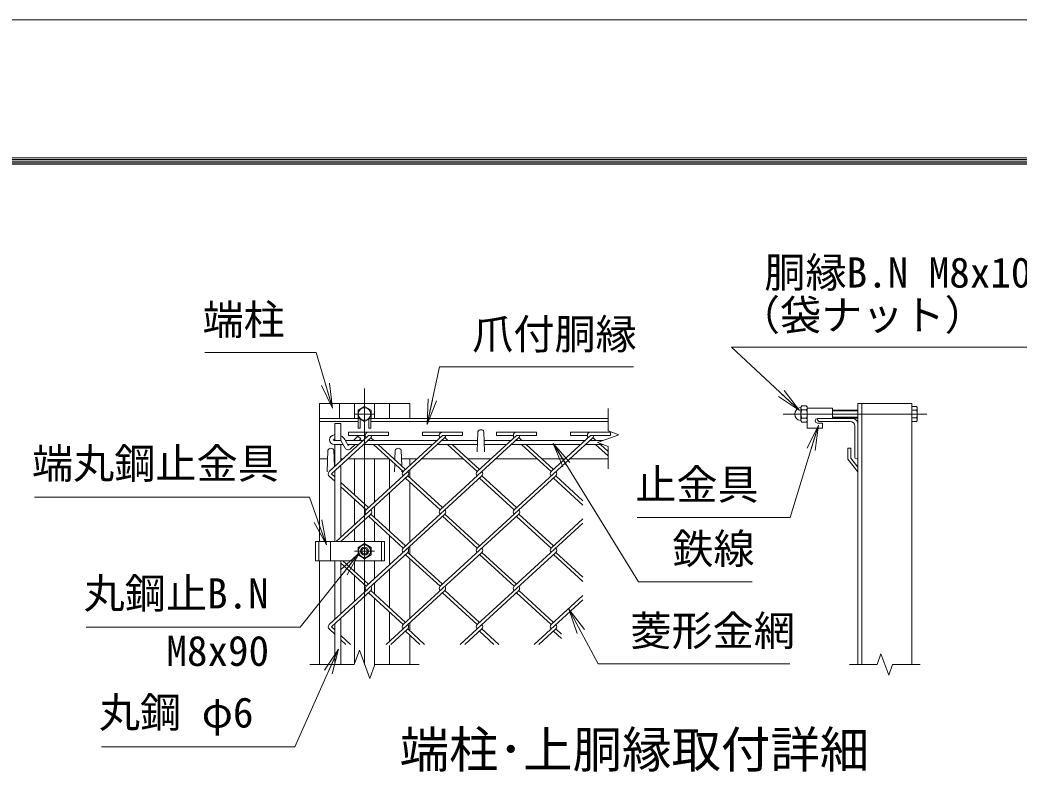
# Model space of a CAD drawing. Units: millimetres, scale not verified. Extents: x -10500 to 10500, y -7425 to 7425.
# Drawn here: x -157 to 3823, y 4368 to 7425 of the extents above; entities that cross this region are included whole.
import ezdxf
from ezdxf.enums import TextEntityAlignment as Align

# ---------------------------------------------------------------- set-up
doc = ezdxf.new("R2010")
doc.units = ezdxf.units.MM
doc.header["$LTSCALE"] = 50
doc.linetypes.add('DASHED', pattern=[7.5, 6, -1.5])
doc.linetypes.add('USER1', pattern=[50.8, 31.75, -6.35, 6.35, -6.35])
for name, color, linetype, lineweight in [('0-0_D-STR3', 3, 'Continuous', 13), ('0-1_D-STR1', 1, 'Continuous', 18), ('0-2_D-BMK', 2, 'USER1', 13), ('0-4_D-STR-TXT', 7, 'Continuous', 9), ('0-5_D-STR2', 7, 'Continuous', 9), ('0-6_D-STR-DIM', 7, 'Continuous', 9), ('0-7_0', 7, 'Continuous', 9), ('0-B_D-TTL', 7, 'Continuous', 9)]:
    doc.layers.add(name, color=color, linetype=linetype, lineweight=lineweight)
doc.layers.add('0-3_D-TTL-TXT', color=7, linetype='Continuous')
doc.styles.add('ＭＳ ゴシック', font='')
doc.styles.get('ＭＳ ゴシック').set_extended_font_data('MS Gothic')

# ---------------------------------------------------------------- blocks, each defined once
blk = doc.blocks.new('_Open')
at = {"layer": '0-7_0'}
blk.add_line((-50, 8.33), (0, 0), dxfattribs=at)
blk.add_lwpolyline([(-50, -8.33), (0, 0), (-50, 0)], dxfattribs=at)

msp = doc.modelspace()

# ---------------------------------------------------------------- linework, layer by layer
at = {"layer": '0-0_D-STR3'}
for p, q in [((2953.58, 5879.45), (2953.58, 5830.07)), ((2953.58, 5879.45), (2953.58, 5830.07)), ((2975.58, 5886.92), (2957.58, 5886.92)), ((2957.58, 5870.72), (2975.58, 5870.72)), ((2979.58, 5879.45), (2979.58, 5830.07)), ((2979.58, 5879.45), (2979.58, 5830.07)), ((2979.58, 5878.52), (3079.58, 5878.52)), ((2979.58, 5878.52), (2979.58, 5798.52)), ((3079.58, 5878.52), (3079.58, 5836.52)), ((3180.58, 5870.52), (3079.58, 5870.52)), ((3180.58, 5867.52), (3079.58, 5867.52)), ((3396.58, 5884.54), (3415, 5884.54)), ((3396.58, 5884.54), (3396.58, 5824.5)), ((3396.58, 5869.53), (3415, 5869.53)), ((3417.78, 5879.72), (3415, 5884.54)), ((3417.78, 5879.72), (3417.78, 5829.32)), ((1096.94, 5816.52), (1096.94, 5749)), ((1096.94, 5816.52), (1120.94, 5816.52)), ((1120.94, 5816.52), (1120.94, 5749)), ((1190.5, 5838.93), (1190.5, 5798.52)), ((1198.5, 5834.31), (1198.5, 5798.52)), ((1232.5, 5834.31), (1232.5, 5798.52)), ((1240.5, 5838.93), (1240.5, 5798.52)), ((2957.58, 5838.32), (2975.58, 5838.32)), ((2975.58, 5822.12), (2957.58, 5822.12)), ((3020.58, 5836.52), (3079.58, 5836.52)), ((3020.58, 5818.52), (3039.58, 5818.52)), ((3039.58, 5818.52), (3039.58, 5798.52)), ((3180.58, 5841.52), (3079.58, 5841.52)), ((3180.58, 5838.52), (3079.58, 5838.52)), ((3396.58, 5839.51), (3415, 5839.51)), ((3396.58, 5824.5), (3415, 5824.5)), ((3417.78, 5829.32), (3415, 5824.5)), ((1190.5, 5798.52), (1198.5, 5798.52)), ((1232.5, 5798.52), (1240.5, 5798.52)), ((2979.58, 5798.52), (3039.58, 5798.52)), ((1094.94, 5771), (1096.94, 5771)), ((1094.94, 5755), (1096.94, 5755)), ((1094.94, 5749), (1120.94, 5749)), ((1094.94, 5733), (1130.15, 5733)), ((1096.94, 5733), (1096.94, 5646.04)), ((1120.94, 5749), (1138.27, 5718.89)), ((1120.94, 5733), (1120.94, 5668.03)), ((1137.13, 5752.95), (1150.85, 5729.1)), ((1139.4, 5749), (1209.31, 5749)), ((1148.6, 5733), (1191.85, 5733)), ((1150.85, 5729.1), (1154.84, 5733)), ((1160.19, 5715.85), (1177.74, 5733)), ((1171.22, 5749), (1189.32, 5766.69)), ((1210.79, 5733), (1486.76, 5733)), ((1228.25, 5749), (1504.22, 5749)), ((1505.23, 5733), (1665.44, 5733)), ((1522.69, 5749), (1665.99, 5749)), ((1692.44, 5749), (1799.13, 5749)), ((1692.99, 5733), (1781.67, 5733)), ((1800.14, 5733), (2076.58, 5733)), ((1817.6, 5749), (2094.04, 5749)), ((2095.53, 5733), (2165.8, 5733)), ((2112.99, 5749), (2165.13, 5749)), ((1096.94, 5628.68), (1096.94, 5346.03)), ((1120.94, 5650.67), (1120.94, 5363.51)), ((1020.47, 5346.03), (1295.5, 5346.03)), ((1020.47, 5346.03), (1020.47, 5270.03)), ((1120.94, 5346.15), (1120.94, 5346.03)), ((1215.5, 5338.06), (1189.5, 5323.05)), ((1241.5, 5323.05), (1215.5, 5338.06)), ((1295.5, 5346.03), (1295.5, 5270.03)), ((1189.5, 5323.05), (1189.5, 5293.02)), ((1241.5, 5293.02), (1241.5, 5323.05)), ((1020.47, 5270.03), (1295.5, 5270.03)), ((1096.94, 5270.03), (1096.94, 5036.56)), ((1120.94, 5270.03), (1120.94, 5058.55)), ((1189.5, 5293.02), (1215.5, 5278.01)), ((1215.5, 5278.01), (1241.5, 5293.02)), ((1096.94, 5019.2), (1096.94, 4856.52)), ((1120.94, 5041.19), (1120.94, 4856.52))]:
    msp.add_line(p, q, dxfattribs=at)
at = {"layer": '0-0_D-STR3', "linetype": 'DASHED'}
for p, q in [((1033.27, 5346.03), (1033.27, 5270.03)), ((1080.47, 5346.03), (1080.47, 5270.03)), ((1282.7, 5346.03), (1282.7, 5270.03))]:
    msp.add_line(p, q, dxfattribs=at)
at = {"layer": '0-0_D-STR3'}
msp.add_lwpolyline([(1241.5, 5869.53), (1215.5, 5884.54), (1189.5, 5869.53), (1189.5, 5839.51), (1215.5, 5824.5), (1241.5, 5839.51)], close=True, dxfattribs=at)
msp.add_lwpolyline([(1194.11, 5749), (1200.5, 5755.25), (1189.32, 5766.69)], dxfattribs=at)
for centre, radius in [((1215.5, 5854.52), 25), ((1215.5, 5308.03), 25), ((1215.5, 5308.03), 16), ((1215.5, 5308.03), 11.2)]:
    msp.add_circle(centre, radius, dxfattribs=at)
for centre, radius, start, end in [((2955.58, 5854.52), 26, 97.16806, 262.83194), ((2952.09, 5882.3), 2, 277.16806, 350.16084), ((2963.73, 5878.82), 10.17, 127.21089, 232.78911), ((2988.39, 5854.52), 34.8, 152.26063, 207.73937), ((2969.43, 5878.82), 10.17, 307.21089, 52.78911), ((2944.78, 5854.52), 34.8, 332.26063, 27.73937), ((3404.03, 5877.04), 13.29, 325.61585, 34.38415), ((3367.64, 5854.52), 49.68, 342.4121, 17.5879), ((2952.09, 5826.74), 2, 16.57981, 82.83194), ((2963.78, 5830.22), 10.2, 127.42505, 232.57495), ((2969.39, 5830.22), 10.2, 307.42505, 52.57495), ((3020.58, 5827.52), 9, 90, 270), ((3404.03, 5832), 13.29, 325.61585, 34.38415), ((1094.94, 5752), 19, 90, 270), ((1094.94, 5752), 3, 90, 270), ((1105.92, 5735), 36, 29.90854, 65.34129), ((1150.4, 5725.87), 14, 209.90854, 314.33561)]:
    msp.add_arc(centre, radius, start, end, dxfattribs=at)
at = {"layer": '0-1_D-STR1'}
for p, q in [((1035.5, 5346.03), (1035.5, 5896.52)), ((1035.5, 5896.52), (1395.5, 5896.52)), ((1115.5, 5836.52), (1115.5, 5896.52)), ((1175.5, 5896.52), (1175.5, 5836.52)), ((1255.5, 5896.52), (1255.5, 5836.52)), ((1315.5, 5836.52), (1315.5, 5896.52)), ((1395.5, 5836.52), (1395.5, 5896.52)), ((3196.58, 4856.52), (3196.58, 5896.52)), ((3396.58, 4856.52), (3396.58, 5896.52)), ((1035.5, 5836.52), (1190.5, 5836.52)), ((1035.5, 5824.52), (1190.5, 5824.52)), ((1240.5, 5836.52), (2185.77, 5836.52)), ((1240.5, 5824.52), (2185.77, 5824.52)), ((3020.58, 5836.52), (3160.58, 5836.52)), ((3020.58, 5832.52), (3020.58, 5836.52)), ((3028.58, 5824.52), (3150.58, 5824.52)), ((3180.58, 5816.52), (3180.58, 5676.52)), ((1667.22, 5784), (1664.41, 5703.51)), ((1691.22, 5784), (1694.02, 5703.51)), ((3168.58, 5806.52), (3168.58, 5684.52)), ((1069.5, 5710.03), (1066.5, 5624.03)), ((1093.5, 5710.03), (1095.77, 5644.97)), ((1337.5, 5710.03), (1336.19, 5672.62)), ((1361.5, 5710.03), (1363.68, 5647.44)), ((3140.58, 5718.03), (3140.58, 5674.03)), ((3152.58, 5718.03), (3140.58, 5718.03)), ((3152.58, 5718.03), (3152.58, 5678.52)), ((1037.03, 5676.52), (1068.33, 5676.52)), ((1094.67, 5676.52), (1096.94, 5676.52)), ((1120.94, 5676.52), (1130.2, 5676.52)), ((1149.15, 5676.52), (1313.05, 5676.52)), ((1175.5, 5676.52), (1175.5, 5532.32)), ((1255.5, 5676.52), (1255.5, 5504.17)), ((1315.5, 5559.15), (1315.5, 5674.23)), ((1331.94, 5676.52), (1336.33, 5676.52)), ((1335.61, 5655.84), (1334.5, 5624.03)), ((1362.67, 5676.52), (1425.11, 5676.52)), ((1395.5, 5649.38), (1395.5, 5676.52)), ((1607.91, 5676.52), (1443.59, 5676.52)), ((1720.03, 5676.52), (1626.86, 5676.52)), ((1902.82, 5676.52), (1738.5, 5676.52)), ((2014.94, 5676.52), (1921.77, 5676.52)), ((2185.77, 5676.52), (2033.88, 5676.52)), ((3140.58, 5674.03), (3180.58, 5624.03)), ((3152.58, 5678.52), (3180.58, 5642.32)), ((3176.58, 5676.52), (3180.58, 5676.52)), ((1096.36, 5628.14), (1096.5, 5624.03)), ((1364.31, 5629.55), (1364.5, 5624.03)), ((1395.5, 5600.92), (1395.5, 5632.45)), ((3180.58, 5642.32), (3180.58, 5624.03)), ((1395.5, 5344.86), (1395.5, 5583.6)), ((1315.5, 5386.67), (1315.5, 5541.79)), ((1175.5, 5514.96), (1175.5, 5413.5)), ((1255.5, 5486.81), (1255.5, 5441.65)), ((1255.5, 5424.29), (1255.5, 5346.03)), ((1175.5, 5396.14), (1175.5, 5346.03)), ((1315.5, 5254.19), (1315.5, 5369.31)), ((1395.5, 5296), (1395.5, 5327.5)), ((1035.5, 4856.52), (1035.5, 5270.03)), ((1175.5, 5270.03), (1175.5, 5227.36)), ((1255.5, 5270.03), (1255.5, 5199.21)), ((1395.5, 5039.9), (1395.5, 5278.64)), ((1315.5, 5081.71), (1315.5, 5236.83)), ((1175.5, 5210), (1175.5, 5108.54)), ((1255.5, 5181.85), (1255.5, 5136.69)), ((1255.5, 5119.33), (1255.5, 4853.65)), ((1175.5, 5091.18), (1175.5, 4859.38)), ((1315.5, 4949.23), (1315.5, 5064.35)), ((1395.5, 4991.05), (1395.5, 5022.54)), ((1395.5, 4856.52), (1395.5, 4973.69)), ((1315.5, 4856.52), (1315.5, 4931.87))]:
    msp.add_line(p, q, dxfattribs=at)
msp.add_lwpolyline([(3180.58, 4856.52), (3180.58, 5896.52), (3396.58, 5896.52)], dxfattribs=at)
for centre, radius, start, end in [((3028.58, 5832.52), 8, 180, 270), ((3150.58, 5806.52), 18, 0, 90), ((3160.58, 5816.52), 20, 0, 90), ((1679.22, 5779), 13, 22.61986, 157.38014), ((1081.5, 5705.03), 13, 22.61986, 157.38014), ((1349.5, 5705.03), 13, 22.61986, 157.38014), ((3176.58, 5684.52), 8, 180, 270)]:
    msp.add_arc(centre, radius, start, end, dxfattribs=at)
at = {"layer": '0-2_D-BMK'}
for p, q in [((1215.5, 5956.52), (1215.5, 4856.52)), ((1255.5, 5854.52), (1175.5, 5854.52)), ((2883.65, 5854.52), (3456.58, 5854.52)), ((1255.5, 5308.03), (1175.5, 5308.03))]:
    msp.add_line(p, q, dxfattribs=at)
at = {"layer": '0-4_D-STR-TXT'}
for points in [[(579.53, 6100.06), (1022.83, 6100.06), (1087.32, 5879.34)], [(3936.09, 6120.8), (2677.43, 6120.8), (2947.7, 5869.63)], [(2286.97, 6042.02), (1514.36, 6042.02), (1464.98, 5815.14)], [(2302.24, 5441.9), (2911.79, 5441.9), (3023.47, 5807.64)], [(2759.6, 5185.67), (2307.41, 5185.67), (1968.08, 5735.8)], [(-100.05, 5523.08), (995.54, 5523.08), (1063.16, 5335.15)], [(106.93, 5005.73), (958.85, 5005.73), (1193.77, 5300.12)], [(2910.43, 4859.28), (2146.7, 4859.28), (2030.55, 5074.62)], [(167.87, 4528.68), (937.95, 4528.68), (1111.01, 4915.8)]]:
    msp.add_lwpolyline(points, dxfattribs=at)
at = {"layer": '0-5_D-STR2'}
for p, q in [((1151.07, 5768.95), (1151.07, 5781.75)), ((1151.07, 5781.75), (1311.07, 5781.75)), ((1311.07, 5768.95), (1311.07, 5781.75)), ((1445.98, 5768.95), (1445.98, 5781.75)), ((1445.98, 5781.75), (1605.98, 5781.75)), ((1605.98, 5768.95), (1605.98, 5781.75)), ((1741.12, 5769.15), (1741.12, 5781.95)), ((1741.12, 5781.95), (1901.12, 5781.95)), ((1901.12, 5769.15), (1901.12, 5781.95)), ((2036.03, 5769.15), (2036.03, 5781.95)), ((2036.03, 5781.95), (2196.03, 5781.95)), ((2196.03, 5769.15), (2196.03, 5781.95)), ((1231.07, 5768.95), (1074.15, 5625.15)), ((1240.55, 5760.27), (1083.64, 5616.49)), ((1151.07, 5768.95), (1218.23, 5768.95)), ((1535.22, 5760.49), (1221.39, 5472.91)), ((1231.07, 5768.95), (1311.07, 5768.95)), ((1233.89, 5749), (1231.07, 5751.59)), ((1252.84, 5749), (1240.55, 5760.27)), ((1369.06, 5625.15), (1251.35, 5733)), ((1378.53, 5633.83), (1270.3, 5733)), ((1525.98, 5768.95), (1369.06, 5625.15)), ((1445.98, 5768.95), (1513.14, 5768.95)), ((1830.13, 5760.49), (1516.3, 5472.91)), ((1528.8, 5749), (1525.75, 5751.8)), ((1525.98, 5768.95), (1605.98, 5768.95)), ((1547.75, 5749), (1535.22, 5760.49)), ((1663.97, 5625.15), (1546.27, 5733)), ((1673.44, 5633.83), (1565.21, 5733)), ((1821.12, 5769.15), (1663.97, 5625.15)), ((1741.12, 5769.15), (1808.27, 5769.15)), ((2125.28, 5760.27), (1811.42, 5472.67)), ((1823.72, 5749), (1820.66, 5751.8)), ((1821.12, 5769.15), (1901.12, 5769.15)), ((1842.66, 5749), (1830.13, 5760.49)), ((1958.88, 5625.15), (1841.18, 5733)), ((1968.35, 5633.83), (1860.12, 5733)), ((2116.03, 5769.15), (1958.88, 5625.15)), ((2036.03, 5769.15), (2103.18, 5769.15)), ((2118.63, 5749), (2115.57, 5751.8)), ((2116.03, 5769.15), (2196.03, 5769.15)), ((2137.57, 5749), (2125.04, 5760.49)), ((2185.77, 5687.48), (2136.09, 5733)), ((2185.77, 5704.84), (2155.03, 5733)), ((1096.94, 5604.3), (1083.64, 5616.49)), ((1096.94, 5586.94), (1076.05, 5606.08)), ((1387.77, 5608.01), (1101.87, 5346.03)), ((1230.86, 5481.59), (1120.94, 5582.31)), ((1682.68, 5608.01), (1368.84, 5320.43)), ((1516.3, 5472.91), (1378.32, 5599.35)), ((1525.77, 5481.59), (1387.79, 5608.03)), ((1977.59, 5608.01), (1663.75, 5320.43)), ((1811.42, 5472.67), (1673.2, 5599.33)), ((1820.9, 5481.35), (1682.68, 5608.01)), ((2085.77, 5491.51), (1968.11, 5599.33)), ((2085.77, 5508.87), (1977.59, 5608.01)), ((1221.39, 5472.91), (1120.94, 5564.95)), ((1240.33, 5455.55), (1120.82, 5346.03)), ((1535.24, 5455.55), (1221.39, 5167.95)), ((1378.32, 5329.11), (1240.33, 5455.55)), ((1830.13, 5455.53), (1516.3, 5167.95)), ((1673.23, 5329.11), (1535.24, 5455.55)), ((1968.11, 5329.09), (1830.13, 5455.53)), ((1368.84, 5320.43), (1230.86, 5446.87)), ((1663.75, 5320.43), (1525.77, 5446.87)), ((2085.77, 5419.54), (1811.21, 5167.95)), ((1958.64, 5320.41), (1821.48, 5446.09)), ((2085.77, 5436.9), (1958.64, 5320.41)), ((1387.79, 5303.07), (1073.93, 5015.47)), ((1682.7, 5303.07), (1368.84, 5015.47)), ((1525.77, 5176.63), (1387.79, 5303.07)), ((1977.59, 5303.05), (1663.75, 5015.47)), ((1811.21, 5167.95), (1673.23, 5294.39)), ((1820.68, 5176.63), (1682.7, 5303.07)), ((2085.77, 5186.55), (1968.11, 5294.37)), ((2085.77, 5203.92), (1977.59, 5303.05)), ((1221.39, 5167.95), (1120.94, 5259.99)), ((1230.86, 5176.63), (1128.93, 5270.03)), ((1516.3, 5167.95), (1379.14, 5293.63)), ((1240.33, 5150.59), (1083.41, 5006.79)), ((1368.84, 5015.47), (1230.86, 5141.91)), ((1378.32, 5024.15), (1240.33, 5150.59)), ((1535.24, 5150.59), (1301.63, 4936.52)), ((1663.75, 5015.47), (1525.77, 5141.91)), ((1673.23, 5024.15), (1535.24, 5150.59)), ((1830.16, 5150.59), (1596.54, 4936.52)), ((1958.66, 5015.47), (1820.68, 5141.91)), ((1968.14, 5024.15), (1830.16, 5150.59)), ((2085.77, 5114.58), (1891.45, 4936.52)), ((2085.77, 5131.94), (1958.66, 5015.47)), ((1096.94, 4977.03), (1075.58, 4996.6)), ((1096.94, 4994.39), (1083.41, 5006.79)), ((1387.79, 4998.11), (1320.57, 4936.52)), ((1436.06, 4936.52), (1378.32, 4989.43)), ((1455.01, 4936.52), (1387.79, 4998.11)), ((1682.7, 4998.11), (1615.48, 4936.52)), ((1730.97, 4936.52), (1673.23, 4989.43)), ((1749.92, 4936.52), (1682.7, 4998.11)), ((1977.61, 4998.11), (1910.39, 4936.52)), ((2000.77, 4959.53), (1968.14, 4989.43)), ((2000.77, 4976.89), (1977.61, 4998.11)), ((1160.09, 4936.52), (1120.94, 4972.4)), ((1141.15, 4936.52), (1120.94, 4955.03))]:
    msp.add_line(p, q, dxfattribs=at)
for centre, start, end in [((1231.07, 5768.95), 95, 222.5), ((1525.98, 5768.95), 85, 222.5), ((1821.12, 5769.15), 85, 222.5), ((2116.03, 5769.15), 85, 222.5), ((1231.07, 5768.95), 317.5, 0), ((1525.98, 5768.95), 317.5, 0), ((1820.9, 5768.95), 317.5, 0.89905), ((2115.81, 5768.95), 317.5, 0.89905), ((1083.62, 5616.47), 137.5, 233.92709), ((1378.53, 5616.47), 137.5, 222.5), ((1378.53, 5616.47), 317.5, 42.5), ((1673.44, 5616.47), 137.5, 222.5), ((1673.44, 5616.47), 317.5, 42.5), ((1968.35, 5616.47), 137.5, 222.5), ((1968.35, 5616.47), 317.5, 42.5), ((1231.07, 5463.99), 137.5, 222.5), ((1231.07, 5463.99), 317.5, 42.5), ((1525.98, 5463.99), 137.5, 222.5), ((1525.98, 5463.99), 317.5, 42.5), ((1820.9, 5463.99), 137.5, 222.5), ((1820.9, 5463.99), 317.5, 42.5), ((1378.32, 5311.75), 137.5, 222.5), ((1378.32, 5311.75), 317.5, 42.5), ((1673.44, 5311.51), 137.5, 222.5), ((1673.44, 5311.51), 317.5, 42.5), ((1968.35, 5311.51), 137.5, 222.5), ((1968.35, 5311.51), 317.5, 42.5), ((1230.84, 5159.25), 137.5, 222.5), ((1230.84, 5159.25), 317.5, 42.5), ((1525.75, 5159.25), 137.5, 222.5), ((1525.75, 5159.25), 317.5, 42.5), ((1820.66, 5159.25), 137.5, 222.5), ((1820.66, 5159.25), 317.5, 42.5), ((1083.41, 5006.79), 137.5, 232.5), ((1378.32, 5006.79), 137.5, 222.5), ((1378.32, 5006.79), 317.5, 42.5), ((1673.44, 5006.55), 137.5, 222.5), ((1673.44, 5006.55), 317.5, 42.5), ((1968.35, 5006.55), 137.5, 222.5), ((1968.35, 5006.55), 317.5, 42.5)]:
    msp.add_arc(centre, 12.85, start, end, dxfattribs=at)
at = {"layer": '0-6_D-STR-DIM'}
for p, q in [((2185.77, 5876.52), (2185.77, 5787.3)), ((2185.77, 5725.74), (2185.77, 5636.52)), ((1174.46, 4856.52), (1194.98, 4912.9)), ((1194.98, 4912.9), (1236.02, 4800.14)), ((3273.19, 4898.8), (3257.8, 4856.52)), ((3303.97, 4814.23), (3273.19, 4898.8)), ((1174.46, 4856.52), (997.5, 4856.52)), ((1236.02, 4800.14), (1256.54, 4856.52)), ((1433.5, 4856.52), (1256.54, 4856.52)), ((3147.58, 4856.52), (3257.8, 4856.52)), ((3319.37, 4856.52), (3303.97, 4814.23)), ((3319.37, 4856.52), (3429.58, 4856.52))]:
    msp.add_line(p, q, dxfattribs=at)
msp.add_lwpolyline([(2185.77, 5725.74), (2143.49, 5741.13), (2228.06, 5771.91), (2185.77, 5787.3)], dxfattribs=at)
at = {"layer": '0-B_D-TTL', "color": 2, "lineweight": 18}
msp.add_lwpolyline([(-10500, 7425), (10500, 7425), (10500, -7425), (-10500, -7425)], close=True, dxfattribs=at)
at = {"layer": '0-B_D-TTL'}
for points in [[(-9825, 6875), (9825, 6875), (9825, -6875), (-9825, -6875)], [(-9818.75, 6868.75), (9818.75, 6868.75), (9818.75, -6868.75), (-9818.75, -6868.75)], [(-9812.5, 6862.5), (9812.5, 6862.5), (9812.5, -6862.5), (-9812.5, -6862.5)], [(-9806.25, 6856.25), (9806.25, 6856.25), (9806.25, -6856.25), (-9806.25, -6856.25)], [(-9800, 6850), (9800, 6850), (9800, -6850), (-9800, -6850)]]:
    msp.add_lwpolyline(points, close=True, dxfattribs=at)

# ---------------------------------------------------------------- block references
at = {"layer": '0-4_D-STR-TXT', "xscale": 2, "yscale": 2}
for p, rotation in [((1087.88, 5877.43), 286.2877), ((2949.16, 5868.27), 317.09684), ((1464.55, 5813.18), 257.72128), ((3024.05, 5809.56), 73.01941), ((1967.03, 5737.5), 121.66704), ((1063.84, 5333.27), 289.79079), ((1195.02, 5301.68), 51.41087), ((2029.6, 5076.38), 118.34149), ((1111.83, 4917.62), 65.91258)]:
    msp.add_blockref('_Open', p, dxfattribs=dict(at, rotation=rotation))

# ---------------------------------------------------------------- texts
at = {"layer": '0-3_D-TTL-TXT', "style": 'ＭＳ ゴシック'}
msp.add_text('端柱･上胴縁取付詳細', height=144.4, dxfattribs=at).set_placement((1355.19, 4401.84), align=Align.BOTTOM_LEFT)
at = {"layer": '0-4_D-STR-TXT', "style": 'ＭＳ ゴシック'}
for s, p in [('胴縁B.N M8x109', (2808.55, 6322.62)), ('（袋ナット）', (2707.03, 6152.9)), ('端柱', (570.01, 6134.38)), ('爪付胴縁', (1644.2, 6076.97)), ('端丸鋼止金具', (-109.56, 5561.21)), ('止金具', (2293.99, 5477.48)), ('鉄線', (2441.7, 5221.57)), ('丸鋼止B.N', (96.14, 5043.53)), ('菱形金網', (2274.64, 4894.87)), ('M8x90', (426.37, 4814.71)), ('丸鋼 φ6', (157.08, 4569.02))]:
    msp.add_text(s, height=120.2, dxfattribs=at).set_placement(p, align=Align.BOTTOM_LEFT)

doc.saveas('drawing.dxf')
